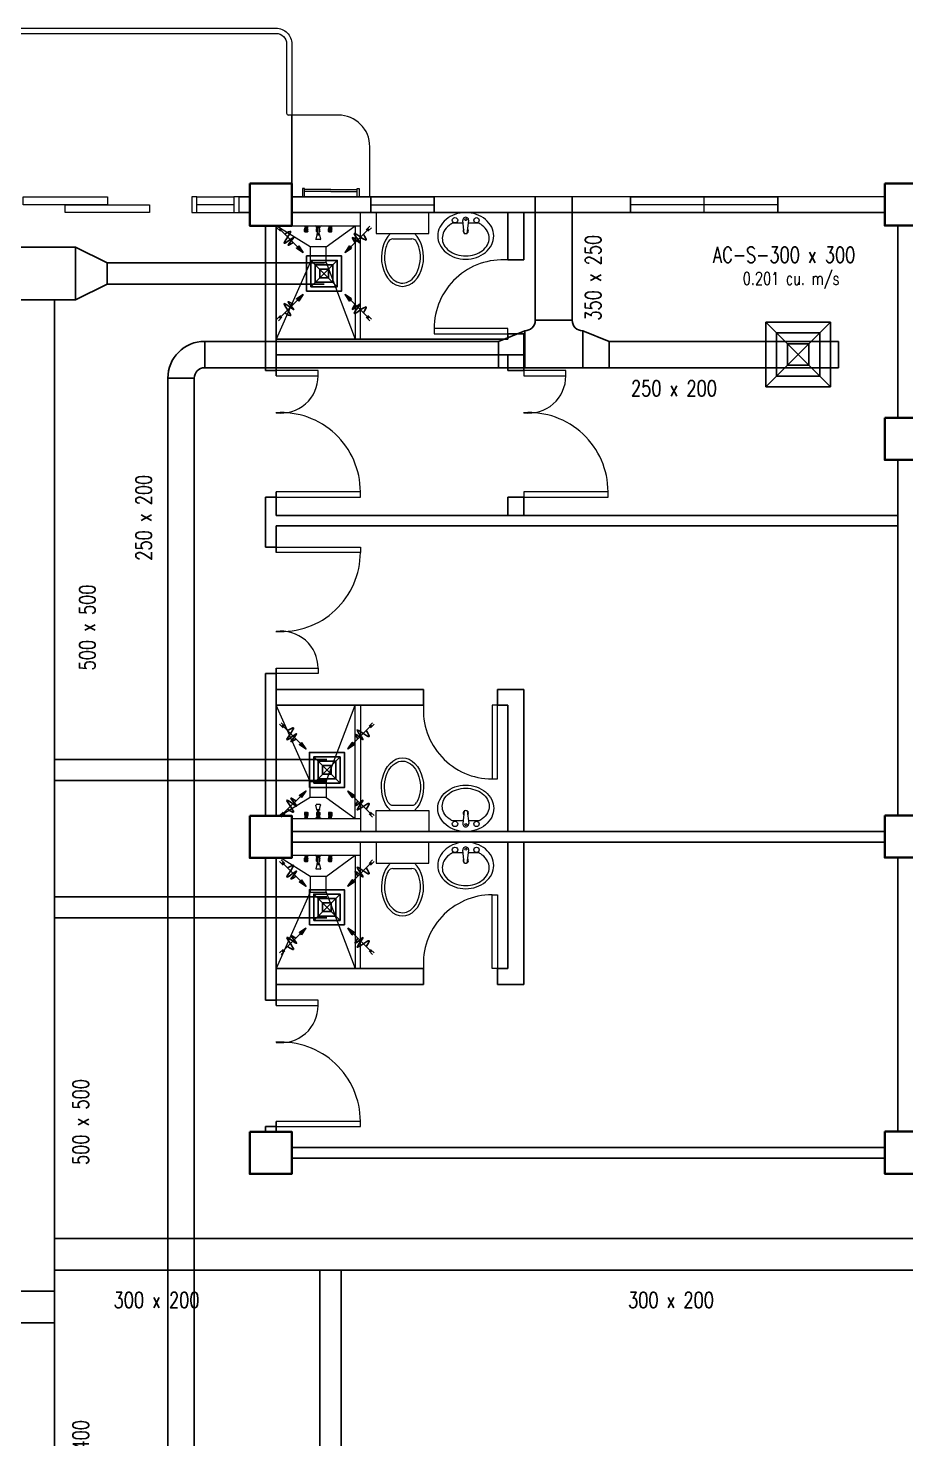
# Model space of a CAD drawing. Header units: millimetres. Extents: x 3 to 200, y 1 to 233.
# Drawn here: x 21.22 to 29.54, y 47 to 60.39 of the extents above; entities that cross this region are included whole.
import ezdxf

# ---------------------------------------------------------------- set-up
doc = ezdxf.new("R2010")
doc.units = ezdxf.units.MM
doc.header["$MEASUREMENT"] = 0
for name, color, linetype in [('ahu line', 150, 'Continuous'), ('AIR', 7, 'Continuous'), ('AIR-00', 8, 'Continuous'), ('AIR-03', 30, 'Continuous'), ('diffuser', 7, 'Continuous'), ('ducting label', 7, 'Continuous'), ('exhaust', 1, 'Continuous'), ('Legends', 7, 'Continuous')]:
    doc.layers.add(name, color=color, linetype=linetype)
doc.layers.get('Legends').off()
doc.styles.add('Arch-Dim', font='simplex.shx', dxfattribs={"width": 0.75})

# ---------------------------------------------------------------- blocks, each defined once
blk = doc.blocks.new('AC-S-12')
at = {"layer": 'diffuser', "color": 30}
for p, q in [((-0.15, 0.15), (0.15, -0.15)), ((0.15, 0.15), (-0.15, -0.15)), ((-0.15, 0.15), (-0.15, -0.15)), ((0.15, 0.15), (-0.15, 0.15)), ((0.15, -0.15), (0.15, 0.15)), ((-0.1, 0.1), (-0.1, -0.1)), ((0.1, 0.1), (-0.1, 0.1)), ((0.1, -0.1), (0.1, 0.1)), ((-0.05, 0.05), (-0.05, -0.05)), ((0.05, 0.05), (-0.05, 0.05)), ((0.05, -0.05), (0.05, 0.05)), ((-0.05, -0.05), (0.05, -0.05)), ((-0.1, -0.1), (0.1, -0.1)), ((-0.15, -0.15), (0.15, -0.15))]:
    blk.add_line(p, q, dxfattribs=at)
for points in [[(-0.3582, 0.3582, 0, 0.0447, 0), (-0.2951, 0.295, 0, 0, 0), (-0.15, 0.15, 0, 0, 0)], [(0.3582, 0.3582, 0, 0.0447, 0), (0.2951, 0.295, 0, 0, 0), (0.15, 0.15, 0, 0, 0)], [(-0.3582, -0.3582, 0, 0.0447, 0), (-0.2951, -0.295, 0, 0, 0), (-0.15, -0.15, 0, 0, 0)], [(0.3582, -0.3582, 0, 0.0447, 0), (0.2951, -0.295, 0, 0, 0), (0.15, -0.15, 0, 0, 0)]]:
    blk.add_lwpolyline(points, format="xyseb", dxfattribs=at)
blk = doc.blocks.new('fcu')
at = {"layer": 'diffuser', "xscale": 2.052644456280903, "yscale": 2.052644456280903, "zscale": 2.052644456280903}
blk.add_blockref('AC-S-12', (0, 0), dxfattribs=at)
blk = doc.blocks.new('GRILL-C-IN')
at = {"layer": 'AIR-00', "ltscale": 3}
for p, q in [((-0.623, 0.601), (-0.674, 0.651)), ((-0.601, 0.623), (-0.651, 0.674)), ((-0.637, 0.637), (-0.3, 0.3)), ((0.637, 0.637), (0.3, 0.3)), ((0.601, 0.623), (0.651, 0.674)), ((0.623, 0.601), (0.674, 0.651)), ((-0.637, -0.637), (-0.3, -0.3)), ((0.637, -0.637), (0.3, -0.3)), ((-0.623, -0.601), (-0.674, -0.651)), ((0.623, -0.601), (0.674, -0.651)), ((-0.601, -0.623), (-0.651, -0.674)), ((0.601, -0.623), (0.651, -0.674))]:
    blk.add_line(p, q, dxfattribs=at)
at = {"layer": 'AIR-00', "color": 50}
for p, q in [((-0.188, 0.187), (0.187, -0.188)), ((0.187, 0.187), (-0.188, -0.188))]:
    blk.add_line(p, q, dxfattribs=at)
at = {"layer": 'AIR-00', "ltscale": 3}
for points in [[(-0.362, 0.393), (-0.393, 0.362), (-0.3, 0.3)], [(0.393, 0.362), (0.362, 0.393), (0.3, 0.3)], [(-0.362, -0.393), (-0.393, -0.362), (-0.3, -0.3)], [(0.393, -0.362), (0.362, -0.393), (0.3, -0.3)]]:
    blk.add_lwpolyline(points, close=True, dxfattribs=at)
at = {"layer": 'AIR-00', "color": 50}
for points in [[(-0.188, -0.188), (0.187, -0.188), (0.187, 0.187), (-0.188, 0.187)], [(-0.125, -0.125), (0.125, -0.125), (0.125, 0.125), (-0.125, 0.125)], [(-0.062, -0.062), (0.062, -0.062), (0.062, 0.062), (-0.062, 0.062)]]:
    blk.add_lwpolyline(points, close=True, dxfattribs=at)
at = {"layer": 'AIR-00', "ltscale": 3}
for points in [[(-0.441, 0.441), (-0.512, 0.404), (-0.432, 0.514), (-0.568, 0.43), (-0.477, 0.6), (-0.561, 0.561)], [(0.441, 0.441), (0.404, 0.512), (0.514, 0.432), (0.43, 0.568), (0.6, 0.477), (0.561, 0.561)], [(-0.441, -0.441), (-0.512, -0.404), (-0.432, -0.514), (-0.568, -0.43), (-0.477, -0.6), (-0.561, -0.561)], [(0.441, -0.441), (0.404, -0.512), (0.514, -0.432), (0.43, -0.568), (0.6, -0.477), (0.561, -0.561)]]:
    blk.add_spline(points, degree=3, dxfattribs=at)
for points in [[(-0.3, 0.3), (-0.362, 0.393), (-0.393, 0.362)], [(0.3, 0.3), (0.393, 0.362), (0.362, 0.393)], [(-0.3, -0.3), (-0.362, -0.393), (-0.393, -0.362)], [(0.3, -0.3), (0.393, -0.362), (0.362, -0.393)]]:
    blk.add_solid(points, dxfattribs=at)
at = {"layer": 'AIR-03', "color": 6}
blk.add_lwpolyline([(-0.25, -0.25), (0.25, -0.25), (0.25, 0.25), (-0.25, 0.25)], close=True, dxfattribs=at)

msp = doc.modelspace()

# ---------------------------------------------------------------- linework, layer by layer
at = {"color": 8, "linetype": 'ByBlock', "lineweight": 9}
for p, q in [((24.16, 59.562), (23.69, 59.562)), ((24.46, 58.787), (24.46, 59.262)), ((23.72, 58.787), (24.47, 58.787)), ((23.84, 58.867), (23.82, 58.867)), ((23.82, 58.867), (23.82, 58.787)), ((23.84, 58.787), (23.84, 58.867)), ((24.09, 58.857), (23.84, 58.857)), ((24.09, 58.837), (23.84, 58.837)), ((24.09, 58.857), (24.34, 58.857)), ((24.09, 58.837), (24.34, 58.837)), ((24.34, 58.787), (24.34, 58.867)), ((24.34, 58.867), (24.36, 58.867)), ((24.36, 58.867), (24.36, 58.787)), ((24.36, 58.787), (24.46, 58.787)), ((24.47, 58.787), (24.47, 58.638)), ((25.07, 58.638), (25.07, 58.787)), ((28.332, 58.787), (26.932, 58.787)), ((26.932, 58.787), (26.932, 58.637)), ((27.632, 58.637), (27.632, 58.787)), ((28.332, 58.637), (28.332, 58.787)), ((24.47, 58.712), (25.07, 58.712)), ((24.47, 58.638), (25.07, 58.638)), ((28.332, 58.712), (26.932, 58.712)), ((27.632, 58.637), (28.332, 58.637)), ((23.72, 58.512), (24.37, 58.512)), ((29.47, 55.763), (29.47, 56.29)), ((23.72, 52.887), (24.37, 52.887)), ((23.72, 52.537), (24.37, 52.537)), ((29.47, 50.063), (29.47, 49.915))]:
    msp.add_line(p, q, dxfattribs=at)
at = {"color": 8, "linetype": 'ByBlock', "lineweight": 13}
for p, q in [((22.82, 58.787), (23.17, 58.787)), ((23.17, 58.712), (22.82, 58.712)), ((22.82, 58.637), (23.17, 58.637))]:
    msp.add_line(p, q, dxfattribs=at)
at = {"color": 8, "linetype": 'ByBlock', "lineweight": 25}
for p, q in [((23.22, 58.787), (23.32, 58.787)), ((29.345, 58.788), (23.72, 58.787)), ((23.22, 58.637), (23.32, 58.637)), ((29.345, 58.638), (23.72, 58.638)), ((25.92, 58.637), (29.345, 58.637)), ((23.47, 58.512), (23.47, 57.137)), ((23.57, 58.512), (23.57, 57.087)), ((29.47, 56.69), (29.47, 58.514)), ((23.57, 57.137), (23.47, 57.137)), ((29.47, 52.915), (29.47, 56.29)), ((23.57, 55.987), (23.57, 55.763)), ((23.47, 55.937), (23.47, 55.713)), ((23.57, 55.937), (23.47, 55.937)), ((23.47, 55.713), (23.47, 55.462)), ((29.47, 55.763), (23.57, 55.763)), ((29.47, 55.663), (23.57, 55.663)), ((23.57, 55.663), (23.57, 55.412)), ((29.47, 52.915), (29.47, 55.663)), ((23.57, 55.462), (23.47, 55.462)), ((23.47, 54.262), (23.47, 52.913)), ((23.57, 54.262), (23.47, 54.262)), ((23.57, 54.312), (23.57, 52.913)), ((29.345, 52.763), (23.72, 52.763)), ((29.345, 52.663), (23.72, 52.663)), ((23.47, 52.513), (23.47, 51.162)), ((23.57, 52.513), (23.57, 51.112)), ((29.47, 49.915), (29.47, 52.515)), ((29.47, 50.063), (29.47, 52.515)), ((23.57, 51.162), (23.47, 51.162)), ((23.47, 49.962), (23.47, 49.913)), ((23.57, 49.962), (23.47, 49.962)), ((23.57, 50.012), (23.57, 49.913)), ((23.72, 49.763), (29.345, 49.763)), ((23.72, 49.663), (29.345, 49.663))]:
    msp.add_line(p, q, dxfattribs=at)
at = {"color": 8, "lineweight": 9}
for p, q in [((24.52, 58.637), (24.52, 58.437)), ((25.02, 58.637), (24.52, 58.637)), ((25.02, 58.437), (25.02, 58.637)), ((23.839, 58.512), (23.873, 58.512)), ((23.839, 58.511), (23.839, 58.512)), ((23.839, 58.511), (23.873, 58.511)), ((23.839, 58.511), (23.843, 58.504)), ((23.843, 58.504), (23.87, 58.504)), ((23.845, 58.504), (23.845, 58.492)), ((23.868, 58.504), (23.868, 58.492)), ((23.873, 58.511), (23.87, 58.504)), ((23.873, 58.511), (23.873, 58.512)), ((23.953, 58.506), (23.941, 58.512)), ((23.941, 58.512), (23.999, 58.512)), ((23.987, 58.506), (23.953, 58.506)), ((23.953, 58.496), (23.953, 58.506)), ((23.953, 58.506), (23.987, 58.506)), ((23.999, 58.512), (23.987, 58.506)), ((23.987, 58.506), (23.987, 58.496)), ((24.066, 58.511), (24.066, 58.512)), ((24.066, 58.512), (24.101, 58.512)), ((24.066, 58.511), (24.07, 58.504)), ((24.066, 58.511), (24.101, 58.511)), ((24.07, 58.504), (24.097, 58.504)), ((24.072, 58.504), (24.072, 58.492)), ((24.095, 58.504), (24.095, 58.492)), ((24.101, 58.511), (24.097, 58.504)), ((24.101, 58.511), (24.101, 58.512)), ((25.355, 58.439), (25.342, 58.561)), ((25.384, 58.439), (25.398, 58.561)), ((23.84, 58.478), (23.842, 58.482)), ((23.84, 58.456), (23.84, 58.478)), ((23.84, 58.456), (23.873, 58.456)), ((23.843, 58.455), (23.84, 58.456)), ((23.842, 58.49), (23.843, 58.492)), ((23.842, 58.49), (23.87, 58.49)), ((23.842, 58.484), (23.842, 58.49)), ((23.843, 58.492), (23.87, 58.492)), ((23.843, 58.478), (23.85, 58.478)), ((23.843, 58.465), (23.843, 58.477)), ((23.843, 58.455), (23.869, 58.455)), ((23.843, 58.453), (23.843, 58.455)), ((23.843, 58.453), (23.869, 58.453)), ((23.85, 58.465), (23.85, 58.477)), ((23.869, 58.478), (23.862, 58.478)), ((23.862, 58.465), (23.862, 58.477)), ((23.869, 58.465), (23.869, 58.477)), ((23.869, 58.455), (23.873, 58.456)), ((23.869, 58.453), (23.869, 58.455)), ((23.87, 58.49), (23.87, 58.492)), ((23.87, 58.484), (23.87, 58.49)), ((23.873, 58.478), (23.871, 58.482)), ((23.873, 58.456), (23.873, 58.478)), ((23.958, 58.426), (23.949, 58.384)), ((23.989, 58.38), (23.951, 58.38)), ((23.987, 58.496), (23.953, 58.496)), ((23.953, 58.478), (23.955, 58.482)), ((23.953, 58.456), (23.953, 58.478)), ((23.953, 58.456), (23.962, 58.456)), ((23.957, 58.455), (23.953, 58.456)), ((23.956, 58.49), (23.957, 58.492)), ((23.956, 58.49), (23.962, 58.49)), ((23.956, 58.484), (23.956, 58.49)), ((23.957, 58.492), (23.962, 58.492)), ((23.957, 58.478), (23.962, 58.478)), ((23.957, 58.465), (23.957, 58.477)), ((23.957, 58.455), (23.962, 58.455)), ((23.957, 58.453), (23.957, 58.455)), ((23.957, 58.453), (23.962, 58.453)), ((23.958, 58.434), (23.958, 58.426)), ((23.982, 58.434), (23.958, 58.434)), ((23.958, 58.426), (23.982, 58.426)), ((23.958, 58.426), (23.982, 58.426)), ((23.959, 58.496), (23.959, 58.492)), ((23.962, 58.434), (23.962, 58.496)), ((23.962, 58.496), (23.977, 58.496)), ((23.977, 58.496), (23.977, 58.434)), ((23.977, 58.492), (23.983, 58.492)), ((23.977, 58.49), (23.984, 58.49)), ((23.983, 58.478), (23.977, 58.478)), ((23.977, 58.456), (23.987, 58.456)), ((23.977, 58.455), (23.983, 58.455)), ((23.977, 58.453), (23.983, 58.453)), ((23.981, 58.496), (23.981, 58.492)), ((23.982, 58.426), (23.982, 58.434)), ((23.982, 58.426), (23.991, 58.384)), ((23.984, 58.49), (23.983, 58.492)), ((23.983, 58.465), (23.983, 58.477)), ((23.983, 58.455), (23.987, 58.456)), ((23.983, 58.453), (23.983, 58.455)), ((23.984, 58.484), (23.984, 58.49)), ((23.987, 58.478), (23.984, 58.482)), ((23.987, 58.456), (23.987, 58.478)), ((24.067, 58.478), (24.069, 58.482)), ((24.067, 58.456), (24.067, 58.478)), ((24.07, 58.455), (24.067, 58.456)), ((24.067, 58.456), (24.1, 58.456)), ((24.07, 58.492), (24.097, 58.492)), ((24.07, 58.49), (24.07, 58.492)), ((24.07, 58.484), (24.07, 58.49)), ((24.07, 58.49), (24.098, 58.49)), ((24.07, 58.478), (24.078, 58.478)), ((24.07, 58.465), (24.07, 58.477)), ((24.07, 58.453), (24.07, 58.455)), ((24.07, 58.455), (24.097, 58.455)), ((24.07, 58.453), (24.097, 58.453)), ((24.077, 58.465), (24.077, 58.477)), ((24.097, 58.478), (24.089, 58.478)), ((24.09, 58.465), (24.09, 58.477)), ((24.098, 58.49), (24.097, 58.492)), ((24.097, 58.465), (24.097, 58.477)), ((24.097, 58.455), (24.1, 58.456)), ((24.097, 58.453), (24.097, 58.455)), ((24.098, 58.484), (24.098, 58.49)), ((24.1, 58.478), (24.098, 58.482)), ((24.1, 58.456), (24.1, 58.478)), ((24.52, 58.437), (25.02, 58.437)), ((24.679, 58.387), (24.86, 58.387)), ((23.958, 52.972), (23.949, 53.014)), ((23.989, 53.019), (23.951, 53.019)), ((23.982, 52.972), (23.991, 53.014)), ((23.839, 52.887), (23.843, 52.894)), ((23.839, 52.887), (23.873, 52.887)), ((23.839, 52.887), (23.873, 52.887)), ((23.839, 52.887), (23.839, 52.887)), ((23.843, 52.944), (23.84, 52.942)), ((23.84, 52.942), (23.873, 52.942)), ((23.84, 52.942), (23.84, 52.92)), ((23.84, 52.92), (23.842, 52.916)), ((23.842, 52.914), (23.842, 52.908)), ((23.842, 52.908), (23.843, 52.906)), ((23.842, 52.908), (23.87, 52.908)), ((23.843, 52.945), (23.869, 52.945)), ((23.843, 52.945), (23.843, 52.944)), ((23.843, 52.944), (23.869, 52.944)), ((23.843, 52.933), (23.843, 52.921)), ((23.843, 52.92), (23.85, 52.92)), ((23.843, 52.906), (23.87, 52.906)), ((23.843, 52.894), (23.87, 52.894)), ((23.845, 52.894), (23.845, 52.906)), ((23.85, 52.933), (23.85, 52.921)), ((23.862, 52.933), (23.862, 52.921)), ((23.869, 52.92), (23.862, 52.92)), ((23.868, 52.894), (23.868, 52.906)), ((23.869, 52.945), (23.869, 52.944)), ((23.869, 52.944), (23.873, 52.942)), ((23.869, 52.933), (23.869, 52.921)), ((23.87, 52.914), (23.87, 52.908)), ((23.87, 52.908), (23.87, 52.906)), ((23.873, 52.887), (23.87, 52.894)), ((23.873, 52.92), (23.871, 52.916)), ((23.873, 52.942), (23.873, 52.92)), ((23.873, 52.887), (23.873, 52.887)), ((23.953, 52.893), (23.941, 52.887)), ((23.941, 52.887), (23.999, 52.887)), ((23.957, 52.944), (23.953, 52.942)), ((23.953, 52.942), (23.962, 52.942)), ((23.953, 52.942), (23.953, 52.92)), ((23.953, 52.92), (23.955, 52.916)), ((23.987, 52.902), (23.953, 52.902)), ((23.953, 52.902), (23.953, 52.893)), ((23.987, 52.893), (23.953, 52.893)), ((23.953, 52.893), (23.987, 52.893)), ((23.956, 52.914), (23.956, 52.908)), ((23.956, 52.908), (23.962, 52.908)), ((23.956, 52.908), (23.957, 52.906)), ((23.957, 52.945), (23.962, 52.945)), ((23.957, 52.945), (23.957, 52.944)), ((23.957, 52.944), (23.962, 52.944)), ((23.957, 52.933), (23.957, 52.921)), ((23.957, 52.92), (23.962, 52.92)), ((23.957, 52.906), (23.962, 52.906)), ((23.958, 52.965), (23.958, 52.972)), ((23.958, 52.972), (23.982, 52.972)), ((23.958, 52.972), (23.982, 52.972)), ((23.982, 52.965), (23.958, 52.965)), ((23.959, 52.902), (23.959, 52.906)), ((23.962, 52.965), (23.962, 52.902)), ((23.962, 52.902), (23.977, 52.902)), ((23.977, 52.902), (23.977, 52.965)), ((23.977, 52.945), (23.983, 52.945)), ((23.977, 52.944), (23.983, 52.944)), ((23.977, 52.942), (23.987, 52.942)), ((23.983, 52.92), (23.977, 52.92)), ((23.977, 52.908), (23.984, 52.908)), ((23.977, 52.906), (23.983, 52.906)), ((23.981, 52.902), (23.981, 52.906)), ((23.982, 52.972), (23.982, 52.965)), ((23.983, 52.945), (23.983, 52.944)), ((23.983, 52.944), (23.987, 52.942)), ((23.983, 52.933), (23.983, 52.921)), ((23.984, 52.908), (23.983, 52.906)), ((23.987, 52.92), (23.984, 52.916)), ((23.984, 52.914), (23.984, 52.908)), ((23.987, 52.942), (23.987, 52.92)), ((23.987, 52.893), (23.987, 52.902)), ((23.999, 52.887), (23.987, 52.893)), ((24.066, 52.888), (24.07, 52.894)), ((24.066, 52.888), (24.066, 52.887)), ((24.066, 52.888), (24.101, 52.888)), ((24.066, 52.887), (24.101, 52.887)), ((24.07, 52.944), (24.067, 52.942)), ((24.067, 52.942), (24.067, 52.92)), ((24.067, 52.942), (24.1, 52.942)), ((24.067, 52.92), (24.069, 52.916)), ((24.07, 52.945), (24.07, 52.944)), ((24.07, 52.945), (24.097, 52.945)), ((24.07, 52.944), (24.097, 52.944)), ((24.07, 52.933), (24.07, 52.921)), ((24.07, 52.92), (24.078, 52.92)), ((24.07, 52.914), (24.07, 52.908)), ((24.07, 52.908), (24.098, 52.908)), ((24.07, 52.908), (24.07, 52.906)), ((24.07, 52.906), (24.097, 52.906)), ((24.07, 52.894), (24.097, 52.894)), ((24.072, 52.894), (24.072, 52.906)), ((24.077, 52.933), (24.077, 52.921)), ((24.097, 52.92), (24.089, 52.92)), ((24.09, 52.933), (24.09, 52.921)), ((24.095, 52.894), (24.095, 52.906)), ((24.097, 52.945), (24.097, 52.944)), ((24.097, 52.944), (24.1, 52.942)), ((24.097, 52.933), (24.097, 52.921)), ((24.098, 52.908), (24.097, 52.906)), ((24.101, 52.888), (24.097, 52.894)), ((24.1, 52.92), (24.098, 52.916)), ((24.098, 52.914), (24.098, 52.908)), ((24.1, 52.942), (24.1, 52.92)), ((24.101, 52.888), (24.101, 52.887)), ((24.52, 52.762), (24.52, 52.962)), ((24.52, 52.962), (25.02, 52.962)), ((24.679, 53.012), (24.86, 53.012)), ((25.02, 52.962), (25.02, 52.762)), ((25.355, 52.96), (25.342, 52.838)), ((25.384, 52.96), (25.398, 52.838)), ((25.02, 52.762), (24.52, 52.762)), ((24.52, 52.662), (24.52, 52.462)), ((25.02, 52.662), (24.52, 52.662)), ((25.02, 52.462), (25.02, 52.662)), ((23.839, 52.537), (23.873, 52.537)), ((23.839, 52.536), (23.839, 52.537)), ((23.839, 52.536), (23.873, 52.536)), ((23.839, 52.536), (23.843, 52.529)), ((23.84, 52.503), (23.842, 52.507)), ((23.84, 52.481), (23.84, 52.503)), ((23.84, 52.481), (23.873, 52.481)), ((23.843, 52.48), (23.84, 52.481)), ((23.842, 52.515), (23.843, 52.517)), ((23.842, 52.515), (23.87, 52.515)), ((23.842, 52.509), (23.842, 52.515)), ((23.843, 52.529), (23.87, 52.529)), ((23.843, 52.517), (23.87, 52.517)), ((23.843, 52.503), (23.85, 52.503)), ((23.843, 52.49), (23.843, 52.502)), ((23.843, 52.48), (23.869, 52.48)), ((23.843, 52.478), (23.843, 52.48)), ((23.843, 52.478), (23.869, 52.478)), ((23.845, 52.529), (23.845, 52.517)), ((23.85, 52.49), (23.85, 52.502)), ((23.869, 52.503), (23.862, 52.503)), ((23.862, 52.49), (23.862, 52.502)), ((23.868, 52.529), (23.868, 52.517)), ((23.869, 52.49), (23.869, 52.502)), ((23.869, 52.48), (23.873, 52.481)), ((23.869, 52.478), (23.869, 52.48)), ((23.873, 52.536), (23.87, 52.529)), ((23.87, 52.515), (23.87, 52.517)), ((23.87, 52.509), (23.87, 52.515)), ((23.873, 52.503), (23.871, 52.507)), ((23.873, 52.536), (23.873, 52.537)), ((23.873, 52.481), (23.873, 52.503)), ((23.953, 52.531), (23.941, 52.537)), ((23.941, 52.537), (23.999, 52.537)), ((23.987, 52.531), (23.953, 52.531)), ((23.953, 52.521), (23.953, 52.531)), ((23.953, 52.531), (23.987, 52.531)), ((23.987, 52.521), (23.953, 52.521)), ((23.953, 52.503), (23.955, 52.507)), ((23.953, 52.481), (23.953, 52.503)), ((23.953, 52.481), (23.962, 52.481)), ((23.957, 52.48), (23.953, 52.481)), ((23.956, 52.515), (23.957, 52.517)), ((23.956, 52.515), (23.962, 52.515)), ((23.956, 52.509), (23.956, 52.515)), ((23.957, 52.517), (23.962, 52.517)), ((23.957, 52.503), (23.962, 52.503)), ((23.957, 52.49), (23.957, 52.502)), ((23.957, 52.48), (23.962, 52.48)), ((23.957, 52.478), (23.957, 52.48)), ((23.957, 52.478), (23.962, 52.478)), ((23.959, 52.521), (23.959, 52.517)), ((23.962, 52.459), (23.962, 52.521)), ((23.962, 52.521), (23.977, 52.521)), ((23.977, 52.521), (23.977, 52.459)), ((23.977, 52.517), (23.983, 52.517)), ((23.977, 52.515), (23.984, 52.515)), ((23.983, 52.503), (23.977, 52.503)), ((23.977, 52.481), (23.987, 52.481)), ((23.977, 52.48), (23.983, 52.48)), ((23.977, 52.478), (23.983, 52.478)), ((23.981, 52.521), (23.981, 52.517)), ((23.984, 52.515), (23.983, 52.517)), ((23.983, 52.49), (23.983, 52.502)), ((23.983, 52.48), (23.987, 52.481)), ((23.983, 52.478), (23.983, 52.48)), ((23.984, 52.509), (23.984, 52.515)), ((23.987, 52.503), (23.984, 52.507)), ((23.999, 52.537), (23.987, 52.531)), ((23.987, 52.531), (23.987, 52.521)), ((23.987, 52.481), (23.987, 52.503)), ((24.066, 52.536), (24.066, 52.537)), ((24.066, 52.537), (24.101, 52.537)), ((24.066, 52.536), (24.07, 52.529)), ((24.066, 52.536), (24.101, 52.536)), ((24.067, 52.503), (24.069, 52.507)), ((24.067, 52.481), (24.067, 52.503)), ((24.07, 52.48), (24.067, 52.481)), ((24.067, 52.481), (24.1, 52.481)), ((24.07, 52.529), (24.097, 52.529)), ((24.07, 52.517), (24.097, 52.517)), ((24.07, 52.515), (24.07, 52.517)), ((24.07, 52.509), (24.07, 52.515)), ((24.07, 52.515), (24.098, 52.515)), ((24.07, 52.503), (24.078, 52.503)), ((24.07, 52.49), (24.07, 52.502)), ((24.07, 52.478), (24.07, 52.48)), ((24.07, 52.48), (24.097, 52.48)), ((24.07, 52.478), (24.097, 52.478)), ((24.072, 52.529), (24.072, 52.517)), ((24.077, 52.49), (24.077, 52.502)), ((24.097, 52.503), (24.089, 52.503)), ((24.09, 52.49), (24.09, 52.502)), ((24.095, 52.529), (24.095, 52.517)), ((24.101, 52.536), (24.097, 52.529)), ((24.098, 52.515), (24.097, 52.517)), ((24.097, 52.49), (24.097, 52.502)), ((24.097, 52.48), (24.1, 52.481)), ((24.097, 52.478), (24.097, 52.48)), ((24.098, 52.509), (24.098, 52.515)), ((24.1, 52.503), (24.098, 52.507)), ((24.1, 52.481), (24.1, 52.503)), ((24.101, 52.536), (24.101, 52.537)), ((25.355, 52.464), (25.342, 52.586)), ((25.384, 52.464), (25.398, 52.586)), ((23.958, 52.451), (23.949, 52.409)), ((23.989, 52.405), (23.951, 52.405)), ((23.958, 52.459), (23.958, 52.451)), ((23.982, 52.459), (23.958, 52.459)), ((23.958, 52.451), (23.982, 52.451)), ((23.958, 52.451), (23.982, 52.451)), ((23.982, 52.451), (23.982, 52.459)), ((23.982, 52.451), (23.991, 52.409)), ((24.52, 52.462), (25.02, 52.462)), ((24.679, 52.412), (24.86, 52.412))]:
    msp.add_line(p, q, dxfattribs=at)
at = {"color": 8, "lineweight": 25, "ltscale": 0.3}
for p, q in [((25.77, 58.637), (25.77, 58.187)), ((25.92, 58.637), (25.92, 58.187)), ((23.57, 57.437), (25.77, 57.437)), ((25.77, 57.487), (25.77, 57.437)), ((25.92, 57.487), (25.92, 57.287)), ((23.57, 57.287), (25.92, 57.287))]:
    msp.add_line(p, q, dxfattribs=at)
at = {"color": 8, "linetype": 'ByBlock', "lineweight": 9, "ltscale": 0.3}
for p, q in [((23.895, 58.312), (23.57, 58.512)), ((24.045, 58.312), (24.32, 58.512)), ((23.895, 58.162), (23.57, 57.437)), ((24.045, 58.162), (24.32, 57.437)), ((23.895, 53.237), (23.57, 53.962)), ((24.045, 53.237), (24.32, 53.962)), ((23.895, 53.087), (23.611, 52.912)), ((24.045, 53.087), (24.32, 52.887)), ((23.895, 52.337), (23.611, 52.512)), ((24.045, 52.337), (24.32, 52.537)), ((23.895, 52.187), (23.57, 51.462)), ((24.045, 52.187), (24.32, 51.462))]:
    msp.add_line(p, q, dxfattribs=at)
at = {"color": 8, "linetype": 'Continuous', "lineweight": 25}
for p, q in [((25.77, 58.187), (25.92, 58.187)), ((25.77, 57.437), (25.77, 57.487)), ((25.77, 57.487), (25.92, 57.487)), ((25.77, 57.287), (25.77, 57.137)), ((25.92, 57.287), (25.92, 57.137)), ((25.92, 57.137), (25.77, 57.137)), ((25.77, 55.937), (25.77, 55.762)), ((25.92, 55.937), (25.77, 55.937)), ((25.92, 55.937), (25.92, 55.762))]:
    msp.add_line(p, q, dxfattribs=at)
at = {"color": 8, "linetype": 'ByBlock', "lineweight": 25, "ltscale": 0.3}
for p, q in [((23.57, 54.112), (24.97, 54.112)), ((24.97, 53.962), (24.97, 54.112)), ((25.67, 54.112), (25.92, 54.112)), ((25.67, 53.962), (25.67, 54.112)), ((25.92, 52.762), (25.92, 54.112)), ((23.57, 53.962), (24.97, 53.962)), ((25.67, 53.962), (25.77, 53.962)), ((25.77, 52.762), (25.77, 53.962)), ((25.77, 52.662), (25.77, 51.462)), ((25.92, 52.662), (25.92, 51.312)), ((23.57, 51.462), (24.97, 51.462)), ((24.97, 51.462), (24.97, 51.312)), ((25.67, 51.462), (25.77, 51.462)), ((25.67, 51.462), (25.67, 51.312)), ((23.57, 51.312), (24.97, 51.312)), ((25.67, 51.312), (25.92, 51.312))]:
    msp.add_line(p, q, dxfattribs=at)
at = {"color": 8, "linetype": 'ByBlock', "lineweight": 9}
for points in [[(20.62, 58.787), (20.62, 60.237, -0.414214), (20.77, 60.387), (23.57, 60.387, -0.414214), (23.72, 60.237), (23.72, 58.912), (23.72, 59.562)], [(20.67, 58.787), (20.67, 60.237, -0.414214), (20.77, 60.337), (23.57, 60.337, -0.414214), (23.67, 60.237), (23.67, 59.582)]]:
    msp.add_lwpolyline(points, format="xyb", dxfattribs=at)
at = {"color": 8, "linetype": 'ByBlock', "lineweight": 35}
for points in [[(23.32, 58.912), (23.72, 58.912), (23.72, 58.512), (23.32, 58.512)], [(29.345, 58.914), (29.745, 58.914), (29.745, 58.514), (29.345, 58.514)], [(29.345, 56.69), (29.745, 56.69), (29.745, 56.29), (29.345, 56.29)], [(23.32, 52.913), (23.72, 52.913), (23.72, 52.513), (23.32, 52.513)], [(29.345, 52.915), (29.745, 52.915), (29.745, 52.515), (29.345, 52.515)], [(23.32, 49.913), (23.72, 49.913), (23.72, 49.513), (23.32, 49.513)], [(29.345, 49.915), (29.745, 49.915), (29.745, 49.515), (29.345, 49.515)]]:
    msp.add_lwpolyline(points, close=True, dxfattribs=at)
at = {"color": 8, "linetype": 'ByBlock', "lineweight": 13}
for points in [[(21.17, 58.787), (21.97, 58.787), (21.97, 58.712), (21.17, 58.712)], [(22.77, 58.787), (22.77, 58.637), (22.82, 58.637), (22.82, 58.787)], [(23.17, 58.787), (23.17, 58.637), (23.22, 58.637), (23.22, 58.787)], [(21.57, 58.712), (22.37, 58.712), (22.37, 58.637), (21.57, 58.637)]]:
    msp.add_lwpolyline(points, close=True, dxfattribs=at)
at = {"color": 8, "lineweight": 9}
for points in [[(24.47, 58.787), (25.07, 58.787), (25.07, 58.638), (24.47, 58.638)], [(26.932, 58.787), (28.332, 58.787), (28.332, 58.638), (26.932, 58.638)]]:
    msp.add_lwpolyline(points, close=True, dxfattribs=at)
at = {"color": 8, "linetype": 'ByBlock', "lineweight": 9, "ltscale": 0.3}
for points in [[(24.32, 58.512), (24.32, 57.437), (24.37, 57.437), (24.37, 58.637), (24.37, 58.637)], [(24.32, 52.887), (24.32, 53.962), (24.37, 53.962), (24.37, 52.762), (24.37, 52.762)], [(24.32, 52.537), (24.32, 51.462), (24.37, 51.462), (24.37, 52.662), (24.37, 52.662)]]:
    msp.add_lwpolyline(points, dxfattribs=at)
at = {"color": 8, "lineweight": 9}
for points in [[(25.105, 58.416, 0.11576), (25.124, 58.333, 0.104047), (25.183, 58.259, 0.090875), (25.266, 58.212, 0.083344), (25.37, 58.195, 0.083344), (25.473, 58.212, 0.090875), (25.557, 58.259, 0.104047), (25.616, 58.333, 0.11576), (25.635, 58.416, 0.11576), (25.616, 58.498, 0.104047), (25.557, 58.572, 0.090875), (25.473, 58.619, 0.083344), (25.37, 58.637, 0.083344), (25.266, 58.619, 0.090875), (25.183, 58.572, 0.104047), (25.124, 58.498, 0.11576)], [(25.105, 52.983, -0.11576), (25.124, 53.065, -0.104047), (25.183, 53.139, -0.090875), (25.266, 53.186, -0.083344), (25.37, 53.204, -0.083344), (25.473, 53.186, -0.090875), (25.557, 53.139, -0.104047), (25.616, 53.065, -0.11576), (25.635, 52.983, -0.11576), (25.616, 52.9, -0.104047), (25.557, 52.826, -0.090875), (25.473, 52.779, -0.083344), (25.37, 52.762, -0.083344), (25.266, 52.779, -0.090875), (25.183, 52.826, -0.104047), (25.124, 52.9, -0.11576)], [(25.105, 52.441, 0.11576), (25.124, 52.358, 0.104047), (25.183, 52.284, 0.090875), (25.266, 52.237, 0.083344), (25.37, 52.22, 0.083344), (25.473, 52.237, 0.090875), (25.557, 52.284, 0.104047), (25.616, 52.358, 0.11576), (25.635, 52.441, 0.11576), (25.616, 52.523, 0.104047), (25.557, 52.597, 0.090875), (25.473, 52.644, 0.083344), (25.37, 52.662, 0.083344), (25.266, 52.644, 0.090875), (25.183, 52.597, 0.104047), (25.124, 52.523, 0.11576)]]:
    msp.add_lwpolyline(points, format="xyb", close=True, dxfattribs=at)
for points in [[(25.147, 58.395, 0.124838), (25.163, 58.332, 0.105788), (25.213, 58.275, 0.086697), (25.282, 58.238, 0.076776), (25.37, 58.225, 0.076776), (25.457, 58.238, 0.086697), (25.527, 58.275, 0.105788), (25.577, 58.332, 0.124838), (25.592, 58.395, 0.124838), (25.577, 58.457, 0.105788), (25.527, 58.515, 0.040067), (25.497, 58.535), (25.394, 58.535, 0.040067)], [(25.346, 58.535), (25.243, 58.535, 0.040067), (25.213, 58.515, 0.105788), (25.163, 58.457, 0.124838), (25.147, 58.395, 0.124838)], [(25.147, 53.004, -0.124838), (25.163, 53.066, -0.105788), (25.213, 53.124, -0.086697), (25.282, 53.16, -0.076776), (25.37, 53.174, -0.076776), (25.457, 53.16, -0.086697), (25.527, 53.124, -0.105788), (25.577, 53.066, -0.124838), (25.592, 53.004, -0.124838), (25.577, 52.941, -0.105788), (25.527, 52.884, -0.040067), (25.497, 52.864), (25.394, 52.864, -0.040067)], [(25.346, 52.864), (25.243, 52.864, -0.040067), (25.213, 52.884, -0.105788), (25.163, 52.941, -0.124838), (25.147, 53.004, -0.124838)], [(25.147, 52.42, 0.124838), (25.163, 52.357, 0.105788), (25.213, 52.3, 0.086697), (25.282, 52.263, 0.076776), (25.37, 52.25, 0.076776), (25.457, 52.263, 0.086697), (25.527, 52.3, 0.105788), (25.577, 52.357, 0.124838), (25.592, 52.42, 0.124838), (25.577, 52.482, 0.105788), (25.527, 52.54, 0.040067), (25.497, 52.56), (25.394, 52.56, 0.040067)], [(25.346, 52.56), (25.243, 52.56, 0.040067), (25.213, 52.54, 0.105788), (25.163, 52.482, 0.124838), (25.147, 52.42, 0.124838)]]:
    msp.add_lwpolyline(points, format="xyb", dxfattribs=at)
at = {"color": 8, "linetype": 'ByBlock', "lineweight": 9, "ltscale": 0.03}
for points in [[(24.045, 58.312), (23.895, 58.312), (23.895, 58.162), (24.045, 58.162)], [(24.045, 53.087), (23.895, 53.087), (23.895, 53.237), (24.045, 53.237)], [(24.045, 52.337), (23.895, 52.337), (23.895, 52.187), (24.045, 52.187)]]:
    msp.add_lwpolyline(points, close=True, dxfattribs=at)
at = {"color": 8, "lineweight": 13, "ltscale": 0.03}
for points in [[(25.77, 57.487), (25.77, 57.537), (25.07, 57.537), (25.07, 57.487)], [(23.57, 57.137), (23.57, 57.087), (23.97, 57.087), (23.97, 57.137)], [(25.92, 57.137), (25.92, 57.087), (26.32, 57.087), (26.32, 57.137)], [(23.57, 55.987), (23.57, 55.937), (24.37, 55.937), (24.37, 55.987)], [(25.92, 55.987), (25.92, 55.937), (26.72, 55.937), (26.72, 55.987)], [(23.57, 55.412), (23.57, 55.462), (24.37, 55.462), (24.37, 55.412)], [(23.57, 54.262), (23.57, 54.312), (23.97, 54.312), (23.97, 54.262)], [(25.67, 53.962), (25.62, 53.962), (25.62, 53.262), (25.67, 53.262)], [(25.67, 51.462), (25.62, 51.462), (25.62, 52.162), (25.67, 52.162)], [(23.57, 51.162), (23.57, 51.112), (23.97, 51.112), (23.97, 51.162)], [(23.57, 50.012), (23.57, 49.962), (24.37, 49.962), (24.37, 50.012)]]:
    msp.add_lwpolyline(points, close=True, dxfattribs=at)
at = {"color": 8, "lineweight": 9}
for centre, radius in [((25.268, 58.564), 0.0255), ((25.37, 58.57), 0.0095), ((25.472, 58.564), 0.0255), ((25.268, 52.835), 0.0255), ((25.37, 52.828), 0.0095), ((25.472, 52.835), 0.0255), ((25.268, 52.589), 0.0255), ((25.472, 52.589), 0.0255), ((25.37, 52.595), 0.0095)]:
    msp.add_circle(centre, radius, dxfattribs=at)
at = {"color": 8, "linetype": 'ByBlock', "lineweight": 9}
for centre, radius, start, end in [((23.69, 59.582), 0.02, 180, 270), ((24.16, 59.262), 0.3, 0, 90)]:
    msp.add_arc(centre, radius, start, end, dxfattribs=at)
at = {"color": 8, "lineweight": 9}
for centre, radius, start, end in [((25.37, 58.564), 0.028, 353.7545, 186.2455), ((24.679, 58.337), 0.05, 90, 151.8499), ((24.86, 58.337), 0.05, 28.0084, 90), ((25.37, 58.462), 0.025, 138.7978, 233.6932), ((25.37, 58.533), 0.0948, 261.2026, 278.7974), ((25.37, 58.462), 0.025, 251.3793, 288.6207), ((25.37, 58.462), 0.025, 306.3068, 41.2022), ((24.679, 53.062), 0.05, 208.1501, 270), ((24.86, 53.062), 0.05, 270, 331.9916), ((25.37, 52.937), 0.025, 126.3068, 221.2022), ((25.37, 52.866), 0.0948, 81.2026, 98.7974), ((25.37, 52.937), 0.025, 71.3793, 108.6207), ((25.37, 52.937), 0.025, 318.7978, 53.6932), ((25.37, 52.835), 0.028, 173.7545, 6.2455), ((25.37, 52.589), 0.028, 353.7545, 186.2455), ((25.37, 52.487), 0.025, 138.7978, 233.6932), ((25.37, 52.487), 0.025, 306.3068, 41.2022), ((24.679, 52.362), 0.05, 90, 151.8499), ((24.86, 52.362), 0.05, 28.0084, 90), ((25.37, 52.558), 0.0948, 261.2026, 278.7974), ((25.37, 52.487), 0.025, 251.3793, 288.6207)]:
    msp.add_arc(centre, radius, start, end, dxfattribs=at)
at = {"color": 8, "lineweight": 13, "ltscale": 0.03}
for centre, radius, start, end in [((25.722, 57.537), 0.652, 85.7578, 180), ((23.617, 57.087), 0.353, 262.3719, 0), ((25.967, 57.087), 0.353, 262.3719, 0), ((23.618, 55.987), 0.752, 0, 93.6952), ((25.968, 55.987), 0.752, 0, 93.6952), ((23.618, 55.412), 0.752, 266.3048, 0), ((23.617, 54.312), 0.353, 0, 97.6281), ((25.62, 53.914), 0.652, 175.7578, 270), ((25.62, 51.51), 0.652, 90, 184.2422), ((23.617, 51.112), 0.353, 262.3719, 0), ((23.618, 50.012), 0.752, 0, 93.6952)]:
    msp.add_arc(centre, radius, start, end, dxfattribs=at)
at = {"color": 8, "lineweight": 9}
for centre, major_axis, ratio, start_param, end_param in [((23.831, 58.466), (-0.00896, 0.00896), 1, 3.15309, 3.864175), ((23.828, 58.471), (0.0118, 0.0118), 1, 6.018417, 6.150642), ((23.838, 58.484), (0.00268, 0.00268), 1, 5.003733, 5.497675), ((23.839, 58.477), (0.00268, 0.00268), 1, 5.497675, 6.125314), ((23.854, 58.477), (-0.00268, 0.00268), 1, 0.157647, 0.785286), ((23.861, 58.466), (-0.00738, 0.00738), 1, 0.858879, 1.643677), ((23.861, 58.472), (0.00887, 0.00887), 1, 1.36743, 1.728443), ((23.856, 58.479), (-0.00268, 0.00268), 1, -1.367654, -0.203367), ((23.856, 58.461), (-0.00268, 0.00268), 1, 1.643677, 3.068487), ((23.851, 58.472), (0.00887, 0.00887), 1, 6.125314, 6.486327), ((23.852, 58.466), (0.00738, 0.00738), 1, 4.639283, 5.424081), ((23.859, 58.477), (-0.00268, 0.00268), 1, 3.926878, 4.554518), ((23.873, 58.477), (0.00268, 0.00268), 1, 1.728443, 2.356082), ((23.882, 58.466), (0.00896, 0.00896), 1, 2.418785, 3.129871), ((23.874, 58.484), (0.00268, 0.00268), 1, 2.356082, 2.850023), ((23.885, 58.471), (-0.0118, 0.0118), 1, 0.132318, 0.264544), ((23.944, 58.466), (-0.00896, 0.00896), 1, 3.15309, 3.864175), ((23.952, 58.484), (-0.00268, 0.00268), 1, 3.432937, 3.926878), ((23.942, 58.471), (0.0118, 0.0118), 1, 6.018417, 6.150642), ((23.953, 58.477), (-0.00268, 0.00268), 1, 3.926878, 4.554518), ((23.987, 58.477), (-0.00268, 0.00268), 1, 0.157647, 0.785286), ((23.996, 58.466), (-0.00896, 0.00896), 1, 0.847989, 1.559075), ((23.988, 58.484), (-0.00268, 0.00268), 1, 0.785286, 1.279227), ((23.998, 58.471), (0.0118, 0.0118), 1, 1.703115, 1.83534), ((23.987, 58.383), (0.00268, 0.00268), 1, 4.495711, 5.865773), ((24.058, 58.466), (-0.00896, 0.00896), 1, 3.15309, 3.864175), ((24.066, 58.484), (0.00268, 0.00268), 1, 5.003733, 5.497675), ((24.055, 58.471), (-0.0118, 0.0118), 1, 4.44762, 4.579846), ((24.067, 58.477), (0.00268, 0.00268), 1, 5.497675, 6.125314), ((24.081, 58.477), (-0.00268, 0.00268), 1, 0.157647, 0.785286), ((24.088, 58.466), (-0.00738, 0.00738), 1, 0.858879, 1.643677), ((24.088, 58.472), (0.00887, 0.00887), 1, 1.36743, 1.728443), ((24.084, 58.479), (-0.00268, 0.00268), 1, -1.367654, -0.203367), ((24.084, 58.461), (-0.00268, 0.00268), 1, 1.643677, 3.068487), ((24.079, 58.472), (0.00887, 0.00887), 1, 6.125314, 6.486327), ((24.079, 58.466), (0.00738, 0.00738), 1, 4.639283, 5.424081), ((24.086, 58.477), (-0.00268, 0.00268), 1, 3.926878, 4.554518), ((24.112, 58.471), (-0.0118, 0.0118), 1, 0.132318, 0.264544), ((24.1, 58.477), (0.00268, 0.00268), 1, 1.728443, 2.356082), ((24.109, 58.466), (0.00896, 0.00896), 1, 2.418785, 3.129871), ((24.101, 58.484), (0.00268, 0.00268), 1, 2.356082, 2.850023), ((24.77, 58.212), (0, 0.275), 0.727273, 0.612555, 5.670631), ((23.953, 53.015), (0.00268, -0.00268), 1, 2.92514, 4.295202), ((23.831, 52.491), (-0.00896, 0.00896), 1, 3.15309, 3.864175), ((23.828, 52.496), (0.0118, 0.0118), 1, 6.018417, 6.150642), ((23.838, 52.509), (0.00268, 0.00268), 1, 5.003733, 5.497675), ((23.839, 52.502), (0.00268, 0.00268), 1, 5.497675, 6.125314), ((23.854, 52.502), (-0.00268, 0.00268), 1, 0.157647, 0.785286), ((23.861, 52.491), (-0.00738, 0.00738), 1, 0.858879, 1.643677), ((23.861, 52.497), (0.00887, 0.00887), 1, 1.36743, 1.728443), ((23.856, 52.504), (-0.00268, 0.00268), 1, -1.367654, -0.203367), ((23.856, 52.486), (-0.00268, 0.00268), 1, 1.643677, 3.068487), ((23.851, 52.497), (0.00887, 0.00887), 1, 6.125314, 6.486327), ((23.852, 52.491), (0.00738, 0.00738), 1, 4.639283, 5.424081), ((23.859, 52.502), (-0.00268, 0.00268), 1, 3.926878, 4.554518), ((23.873, 52.502), (0.00268, 0.00268), 1, 1.728443, 2.356082), ((23.882, 52.491), (0.00896, 0.00896), 1, 2.418785, 3.129871), ((23.874, 52.509), (0.00268, 0.00268), 1, 2.356082, 2.850023), ((23.885, 52.496), (-0.0118, 0.0118), 1, 0.132318, 0.264544), ((23.944, 52.491), (-0.00896, 0.00896), 1, 3.15309, 3.864175), ((23.952, 52.509), (-0.00268, 0.00268), 1, 3.432937, 3.926878), ((23.942, 52.496), (0.0118, 0.0118), 1, 6.018417, 6.150642), ((23.953, 52.502), (-0.00268, 0.00268), 1, 3.926878, 4.554518), ((23.987, 52.502), (-0.00268, 0.00268), 1, 0.157647, 0.785286), ((23.996, 52.491), (-0.00896, 0.00896), 1, 0.847989, 1.559075), ((23.988, 52.509), (-0.00268, 0.00268), 1, 0.785286, 1.279227), ((23.998, 52.496), (0.0118, 0.0118), 1, 1.703115, 1.83534), ((24.058, 52.491), (-0.00896, 0.00896), 1, 3.15309, 3.864175), ((24.066, 52.509), (0.00268, 0.00268), 1, 5.003733, 5.497675), ((24.055, 52.496), (-0.0118, 0.0118), 1, 4.44762, 4.579846), ((24.067, 52.502), (0.00268, 0.00268), 1, 5.497675, 6.125314), ((24.081, 52.502), (-0.00268, 0.00268), 1, 0.157647, 0.785286), ((24.088, 52.491), (-0.00738, 0.00738), 1, 0.858879, 1.643677), ((24.088, 52.497), (0.00887, 0.00887), 1, 1.36743, 1.728443), ((24.084, 52.504), (-0.00268, 0.00268), 1, -1.367654, -0.203367), ((24.084, 52.486), (-0.00268, 0.00268), 1, 1.643677, 3.068487), ((24.079, 52.497), (0.00887, 0.00887), 1, 6.125314, 6.486327), ((24.079, 52.491), (0.00738, 0.00738), 1, 4.639283, 5.424081), ((24.086, 52.502), (-0.00268, 0.00268), 1, 3.926878, 4.554518), ((24.112, 52.496), (-0.0118, 0.0118), 1, 0.132318, 0.264544), ((24.1, 52.502), (0.00268, 0.00268), 1, 1.728443, 2.356082), ((24.109, 52.491), (0.00896, 0.00896), 1, 2.418785, 3.129871), ((24.101, 52.509), (0.00268, 0.00268), 1, 2.356082, 2.850023), ((23.987, 52.408), (0.00268, 0.00268), 1, 4.495711, 5.865773), ((24.77, 52.237), (0, 0.275), 0.727273, 0.612555, 5.670631)]:
    msp.add_ellipse(centre, major_axis=major_axis, ratio=ratio, start_param=start_param, end_param=end_param, dxfattribs=at)
at = {"color": 8, "lineweight": 9, "extrusion": (4.99074e-41, -2.88216e-41, -1)}
for centre in [(23.953, 58.383), (23.953, 52.408)]:
    msp.add_ellipse(centre, major_axis=(0.00268, 0.00268), ratio=1, start_param=2.92514, end_param=4.295202, dxfattribs=at)
at = {"color": 8, "lineweight": 9, "extrusion": (0, 0, -1)}
msp.add_ellipse((24.77, 53.187), major_axis=(0, -0.275), ratio=0.727273, start_param=0.612555, end_param=5.670631, dxfattribs=at)
at = {"color": 8, "lineweight": 9, "extrusion": (4.99074e-41, 2.88216e-41, -1)}
for centre, major_axis, start_param, end_param in [((23.987, 53.015), (0.00268, 0.00268), 6.066508, 7.43657), ((23.831, 52.932), (0.00896, -0.00896), -1.559299, -0.848214), ((23.828, 52.927), (0.0118, -0.0118), -0.264769, -0.132543), ((23.839, 52.921), (0.00268, -0.00268), -0.785511, -0.157871), ((23.838, 52.914), (0.00268, 0.00268), 0.291344, 0.785286), ((23.861, 52.933), (0.00738, 0.00738), 4.000472, 4.78527), ((23.854, 52.921), (0.00268, 0.00268), 3.299239, 3.926878), ((23.861, 52.926), (0.00887, -0.00887), 1.36743, 1.728443), ((23.856, 52.938), (0.00268, 0.00268), 4.78527, 6.21008), ((23.856, 52.919), (0.00268, -0.00268), 0.203142, 1.36743), ((23.851, 52.926), (0.00887, 0.00887), 1.412925, 1.773938), ((23.852, 52.933), (0.00738, -0.00738), 4.639283, 5.424081), ((23.859, 52.921), (0.00268, 0.00268), 0.785286, 1.412925), ((23.882, 52.932), (0.00896, 0.00896), 3.989582, 4.700667), ((23.873, 52.921), (0.00268, 0.00268), 3.299239, 3.926878), ((23.885, 52.927), (0.0118, -0.0118), 1.703115, 1.83534), ((23.874, 52.914), (0.00268, 0.00268), 3.926878, 4.42082), ((23.944, 52.932), (0.00896, 0.00896), 0.011497, 0.722582), ((23.942, 52.927), (0.0118, 0.0118), 1.306028, 1.438253), ((23.952, 52.914), (0.00268, -0.00268), -1.279452, -0.785511), ((23.953, 52.921), (0.00268, -0.00268), -0.785511, -0.157871), ((23.996, 52.932), (0.00896, -0.00896), 2.418785, 3.129871), ((23.987, 52.921), (0.00268, 0.00268), 3.299239, 3.926878), ((23.998, 52.927), (0.0118, 0.0118), 3.273911, 3.406137), ((23.988, 52.914), (0.00268, 0.00268), 3.926878, 4.42082), ((24.058, 52.932), (0.00896, -0.00896), -1.559299, -0.848214), ((24.055, 52.927), (0.0118, -0.0118), -0.264769, -0.132543), ((24.066, 52.914), (0.00268, -0.00268), -1.279452, -0.785511), ((24.067, 52.921), (0.00268, 0.00268), 0.785286, 1.412925), ((24.088, 52.933), (0.00738, 0.00738), 4.000472, 4.78527), ((24.081, 52.921), (0.00268, 0.00268), 3.299239, 3.926878), ((24.088, 52.926), (0.00887, 0.00887), 2.938226, 3.299239), ((24.084, 52.938), (0.00268, -0.00268), 3.214474, 4.639283), ((24.084, 52.919), (0.00268, -0.00268), 0.203142, 1.36743), ((24.079, 52.933), (0.00738, 0.00738), 6.21008, 6.994878), ((24.079, 52.926), (0.00887, -0.00887), -0.157871, 0.203142), ((24.086, 52.921), (0.00268, 0.00268), 0.785286, 1.412925), ((24.109, 52.932), (0.00896, -0.00896), 2.418785, 3.129871), ((24.1, 52.921), (0.00268, -0.00268), 1.728443, 2.356082), ((24.112, 52.927), (0.0118, -0.0118), 1.703115, 1.83534), ((24.101, 52.914), (0.00268, -0.00268), 2.356082, 2.850023)]:
    msp.add_ellipse(centre, major_axis=major_axis, ratio=1, start_param=start_param, end_param=end_param, dxfattribs=at)
at = {"color": 8, "lineweight": 9}
for points in [[(24.635, 58.36), (24.626, 58.344), (24.619, 58.326), (24.592, 58.235), (24.597, 58.147), (24.655, 58.016), (24.705, 57.975), (24.803, 57.961), (24.855, 57.987), (24.929, 58.098), (24.947, 58.182), (24.932, 58.296), (24.92, 58.331), (24.904, 58.36)], [(24.635, 53.038), (24.626, 53.055), (24.619, 53.073), (24.592, 53.164), (24.597, 53.251), (24.655, 53.383), (24.705, 53.424), (24.803, 53.437), (24.855, 53.411), (24.929, 53.3), (24.947, 53.217), (24.932, 53.103), (24.92, 53.068), (24.904, 53.038)], [(24.635, 52.385), (24.626, 52.369), (24.619, 52.351), (24.592, 52.26), (24.597, 52.172), (24.655, 52.041), (24.705, 52), (24.803, 51.986), (24.855, 52.012), (24.929, 52.123), (24.947, 52.207), (24.932, 52.321), (24.92, 52.356), (24.904, 52.385)]]:
    msp.add_open_spline(points, degree=3, knots=[0.937253, 0.937253, 0.937253, 0.937253, 1.185372, 1.185372, 2.113864, 2.113864, 3.042356, 3.042356, 3.970847, 3.970847, 4.899339, 4.899339, 5.346062, 5.346062, 5.346062, 5.346062], dxfattribs=at)
at = {"layer": 'ahu line', "linetype": 'Continuous'}
for p, q in [((26.03, 57.615), (26.03, 58.787)), ((26.38, 57.615), (26.38, 58.787)), ((26.03, 57.615), (26.38, 57.615)), ((25.93, 57.515), (25.68, 57.415)), ((25.93, 57.515), (25.93, 57.165)), ((26.48, 57.515), (26.48, 57.165)), ((26.48, 57.515), (26.73, 57.415)), ((26.48, 57.515), (26.48, 57.515)), ((22.894, 57.415), (22.894, 57.165)), ((25.68, 57.415), (22.894, 57.415)), ((25.68, 57.415), (25.68, 57.165)), ((28.905, 57.415), (26.73, 57.415)), ((26.73, 57.415), (26.73, 57.165)), ((28.905, 57.415), (28.905, 57.165)), ((28.905, 57.165), (22.894, 57.165)), ((22.544, 19.509), (22.544, 57.065)), ((22.544, 57.065), (22.794, 57.065)), ((22.794, 19.509), (22.794, 57.065))]:
    msp.add_line(p, q, dxfattribs=at)
for centre, radius, start, end in [((25.93, 57.615), 0.1, 270, 0), ((26.48, 57.615), 0.1, 180, 270), ((22.894, 57.065), 0.35, 90, 180), ((22.894, 57.065), 0.1, 90, 180)]:
    msp.add_arc(centre, radius, start, end, dxfattribs=at)
at = {"layer": 'exhaust'}
for p, q in [((19.077, 58.307), (21.668, 58.309)), ((21.668, 57.808), (21.668, 58.309)), ((21.668, 58.309), (21.968, 58.159)), ((21.968, 57.959), (21.968, 58.159)), ((21.968, 58.159), (24.026, 58.159)), ((21.668, 57.809), (21.968, 57.959)), ((21.968, 57.959), (24.026, 57.959)), ((18.582, 57.803), (21.668, 57.809)), ((21.468, 57.808), (21.468, 28.664)), ((21.668, 57.808), (21.668, 57.809)), ((21.468, 53.447), (24.053, 53.447)), ((21.468, 53.247), (24.053, 53.247)), ((21.468, 52.144), (24.053, 52.144)), ((21.468, 51.944), (24.053, 51.944)), ((21.468, 48.901), (33.386, 48.901)), ((21.468, 48.601), (39.342, 48.601)), ((23.987, 46.001), (23.987, 48.601)), ((24.187, 46.001), (24.187, 48.601)), ((21.468, 48.401), (20.968, 48.401)), ((21.468, 48.101), (20.968, 48.101))]:
    msp.add_line(p, q, dxfattribs=at)

# ---------------------------------------------------------------- block references
at = {"layer": 'AIR', "xscale": 0.6658363358532475, "yscale": 0.6658363358532475, "zscale": 0.6658363358532475}
for p in [(24.026, 58.059), (24.053, 53.347), (24.053, 52.044)]:
    msp.add_blockref('GRILL-C-IN', p, dxfattribs=at)
at = {"layer": 'Legends', "linetype": 'Continuous', "lineweight": 25}
msp.add_blockref('fcu', (28.524, 57.29), dxfattribs=at)

# ---------------------------------------------------------------- texts
at = {"layer": 'ducting label', "color": 3, "linetype": 'Continuous', "lineweight": 25, "char_height": 0.15, "attachment_point": 1, "rotation": 90, "style": 'Arch-Dim'}
for s, insert in [('\\A1;350 x 250', (26.504, 57.611)), ('\\A1;250 x 200', (22.24, 55.333))]:
    msp.add_mtext_dynamic_manual_height_columns(s, width=1.19515, gutter_width=1.011, heights=[0], dxfattribs=dict(at, insert=insert))
at = {"layer": 'ducting label', "color": 3, "linetype": 'Continuous', "lineweight": 25, "attachment_point": 1, "style": 'Arch-Dim'}
for s, width, insert, char_height in [('\\A1;AC-S-300 x 300', 1.719, (27.716, 58.311), 0.15), ('\\A1;0.201 cu. m/s', 1.719, (27.998, 58.072), 0.12), ('\\A1;250 x 200', 1.19515, (26.938, 57.044), 0.15), ('\\A1;{\\C240;\\c2367469;300 x 200}', 1.19515, (22.029, 48.391), 0.15), ('\\A1;{\\C240;\\c2367469;300 x 200}', 1.19515, (26.91, 48.391), 0.15)]:
    msp.add_mtext_dynamic_manual_height_columns(s, width=width, gutter_width=1.011, heights=[0], dxfattribs=dict(at, insert=insert, char_height=char_height))
at = {"layer": 'ducting label', "color": 240, "linetype": 'Continuous', "lineweight": 25, "true_color": 0xed1f24, "char_height": 0.15, "attachment_point": 1, "rotation": 90, "style": 'Arch-Dim'}
for s, insert in [('\\A1;500 x 500', (21.705, 54.292)), ('\\A1;500 x 500', (21.643, 49.598)), ('\\A1;500 x 400', (21.643, 46.362))]:
    msp.add_mtext_dynamic_manual_height_columns(s, width=1.19515, gutter_width=1.011, heights=[0], dxfattribs=dict(at, insert=insert))

doc.saveas('drawing.dxf')
